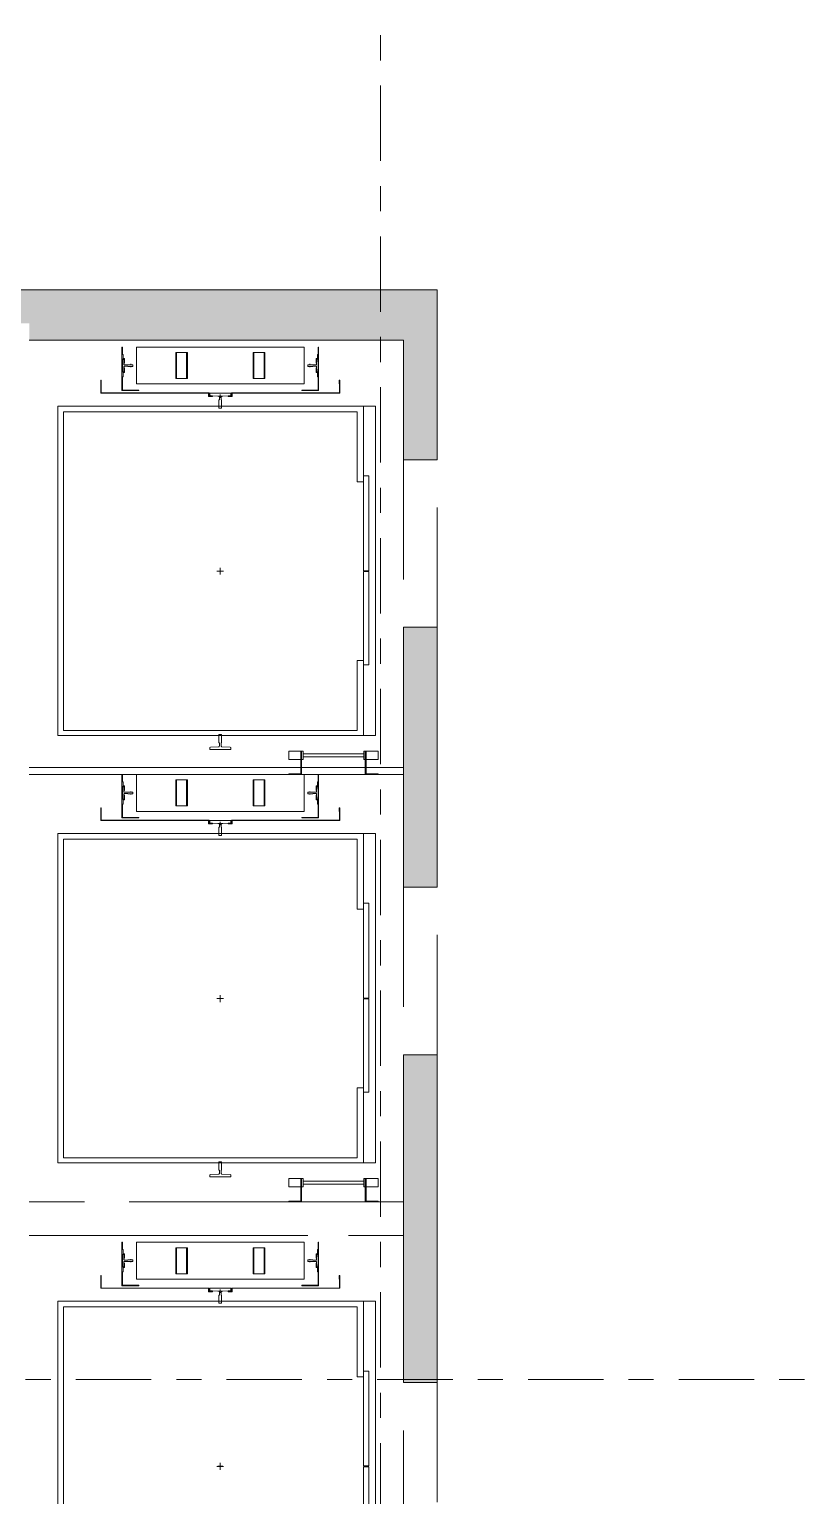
# Model space of a CAD drawing. Header units: millimetres. Extents: x 90964 to 877642, y 656808 to 1438307.
# Drawn here: x 375623 to 380283, y 1198931 to 1207680 of the extents above; entities that cross this region are included whole.
import ezdxf

# ---------------------------------------------------------------- set-up
doc = ezdxf.new("R2010")
doc.units = ezdxf.units.MM
doc.header["$LTSCALE"] = 300
for name, pattern in [('CENTER', [3, 1.5, -0.5, 0.5, -0.5]), ('Dash', [6.35, 3.175, -3.175]), ('Overhead', [3.96875, 2.38125, -1.5875])]:
    doc.linetypes.add(name, pattern=pattern)
for name, color, linetype, lineweight in [('A-COT VACH', 2, 'Continuous', 35), ('A-DETL-GENF', 92, 'Overhead', 9), ('A-DETL-MEDM', 33, 'Continuous', 18), ('A-DOOR', 31, 'Continuous', 9), ('A-FLOR-HRAL', 11, 'Continuous', 9), ('A-FLOR-HRAL-MBND', 5, 'Overhead', 9), ('A-GENM', 13, 'Continuous', 9), ('A-NET THAY', 125, 'Continuous', 18), ('A-TRUC', 250, 'CENTER', 5), ('A-WALL', 113, 'Continuous', 9), ('A-WALL-PATT', 111, 'Continuous', 9), ('Q-SPCQ', 91, 'Continuous', 9), ('S-STRS-MBND', 31, 'Overhead', 9)]:
    doc.layers.add(name, color=color, linetype=linetype, lineweight=lineweight)

# ---------------------------------------------------------------- blocks, each defined once
blk = doc.blocks.new('schindler_5500-bim - Lift_one floor-1478749-Option 5 Floor Plans')
at = {"layer": 'A-GENM', "linetype": 'Dash'}
for p, q in [((-1378.6, -1140.5), (-1378.6, 1094.5)), ((-1378.6, -1140.5), (-1378.6, 1094.5)), ((1212.4, 1094.5), (1212.4, 942.1)), ((1212.4, 1094.5), (1212.4, -1140.5)), ((1212.4, 865.9), (1212.4, 484.9)), ((1212.4, 408.7), (1212.4, -1140.5))]:
    blk.add_line(p, q, dxfattribs=at)
at = {"layer": 'A-GENM'}
for p, q in [((-985.7, -971), (-985.7, 926.5)), ((-985.7, 926.5), (979.2, 926.5)), ((-569, 856), (-569, 887.7)), ((-569, 887.7), (-3.2, 887.7)), ((-3.2, 887.7), (-3.2, 856)), ((1.8, 856), (1.8, 887.7)), ((1.8, 887.7), (558.2, 887.7)), ((558.2, 887.7), (558.2, 856)), ((979.2, 926.5), (979.2, 856)), ((979.2, 926.5), (979.2, -971)), ((-534.2, 856), (-985.7, 856)), ((-951.7, 817), (-951.7, -936)), ((-534.2, 817), (-951.7, 817)), ((-534.2, 816.5), (-951.7, 816.5)), ((-3.2, 856), (-569, 856)), ((-534.2, 856), (-534.2, 816.5)), ((-534.2, 852), (-534.2, 817)), ((558.2, 856), (1.8, 856)), ((532.8, 816.5), (532.8, 856)), ((532.8, 856), (979.2, 856)), ((532.8, 817), (532.8, 856)), ((532.8, 856), (979.2, 856)), ((950.3, 817), (532.8, 817)), ((950.3, 816.5), (532.8, 816.5)), ((950.3, -936), (950.3, 817)), ((-1062.6, 713.5), (-1139.4, 713.5)), ((-1139.4, 713.5), (-1139.4, 710.5)), ((-1139.4, 710.5), (-1117.6, 710.5)), ((-1117.6, 710.5), (-1117.6, 712)), ((-1117.6, 712), (-1064.1, 712)), ((-1064.1, 712), (-1064.1, 66.8)), ((-1062.6, 70.8), (-1062.6, 713.5)), ((-1078.4, 587), (-1337.6, 587)), ((-1337.6, 587), (-1337.6, 584)), ((-1337.6, 584), (-1294.1, 584)), ((-1294.1, 584), (-1294.1, 580)), ((-1294.1, 580), (-1269, 580)), ((-1269, 580), (-1269, 572.5)), ((-1269, 572.5), (-1241.8, 572.5)), ((-1265, 576.5), (-1265, 584)), ((-1265, 584), (-1190.1, 584)), ((-1190, 583.6), (-1265, 583.6)), ((-1265, 583.6), (-1265, 579.5)), ((-1259, 576.5), (-1265, 576.5)), ((-1261.8, 576.6), (-1234.2, 575.2)), ((-1241.8, 572.5), (-1241.8, 575.6)), ((-1232.1, 534.2), (-1236.9, 534.2)), ((-1231.5, 552), (-1232.5, 552)), ((-1232.5, 552), (-1232.5, 522)), ((-1231.5, 572.5), (-1231.5, 552)), ((-1223.5, 552), (-1223.5, 572.4)), ((-1222.5, 552), (-1223.5, 552)), ((-1217.9, 534.2), (-1223, 534.2)), ((-1222.5, 522), (-1222.5, 552)), ((-1220.8, 575.1), (-1193.1, 576.6)), ((-1213.3, 575.5), (-1213.3, 572.5)), ((-1213.3, 572.5), (-1186.1, 572.5)), ((-1190.1, 576.5), (-1195.8, 576.5)), ((-1190.1, 584), (-1190.1, 576.5)), ((-1190, 579.3), (-1190, 583.6)), ((-1186.1, 580), (-1161.1, 580)), ((-1186.1, 572.5), (-1186.1, 580)), ((-1161.1, 580), (-1161.1, 584)), ((-1161.1, 584), (-1081.4, 584)), ((-1081.4, 584), (-1081.4, 487)), ((-1078.4, 487), (-1078.4, 587)), ((-1378.6, 522), (-1378.6, -522)), ((-1378.6, 500), (-1378.6, -495)), ((-1337.6, 500), (-1117.6, 500)), ((-1337.6, 500), (-1337.6, -500)), ((-1232.5, 522), (-1222.5, 522)), ((-1117.6, -500), (-1117.6, 500)), ((-1081.4, 487), (-1078.4, 487)), ((-1305.2, 266), (-1150, 266)), ((-1305.2, 266), (-1305.2, 261)), ((-1150, 266), (-1150, 261)), ((-1305.2, 261), (-1305.2, 201)), ((-1150, 261), (-1305.2, 261)), ((-1305.2, 201), (-1150, 201)), ((-1305.2, 201), (-1305.2, 196)), ((-1150, 196), (-1305.2, 196)), ((-1150, 201), (-1150, 261)), ((-1150, 201), (-1150, 196)), ((-1064.1, 66.8), (-1046.7, 66.8)), ((-1042.7, 70.8), (-1062.6, 70.8)), ((-1052.6, 63.5), (-1062.6, 63.5)), ((-1062.6, 63.5), (-1062.6, -63.5)), ((-1045.2, 9.7), (-1047.6, 58.5)), ((-1046.7, 66.8), (-1046.7, 46)), ((-1046.7, 46), (-1042.7, 46)), ((-1042.7, 46), (-1042.7, 70.8)), ((-1022.5, 5), (-1040.4, 5)), ((-973.5, 7.9), (-1022.5, 7.9)), ((-1022.5, 7.9), (-1022.5, 5)), ((-973.5, -7.9), (-973.5, 7.9)), ((-20.8, 0), (19.2, 0)), ((-20, 0), (20, 0)), ((-0.7, 15), (-0.7, -15)), ((0, -20), (0, 20)), ((1024.3, 7.9), (973.5, 7.9)), ((973.5, 7.9), (973.5, -7.9)), ((1024.3, 5), (1024.3, 7.9)), ((1042, 5), (1024.3, 5)), ((1049.5, 58.8), (1047.1, 10)), ((1062.4, 63.5), (1054.3, 63.5)), ((1062.4, -63.5), (1062.4, 63.5)), ((-1046.7, -66.8), (-1064.1, -66.8)), ((-1064.1, -66.8), (-1064.1, -712)), ((-1062.6, -713.5), (-1062.6, -70.8)), ((-1062.6, -70.8), (-1042.7, -70.8)), ((-1062.6, -63.5), (-1052.4, -63.5)), ((-1047.6, -58.8), (-1045.2, -10)), ((-1042.7, -46), (-1046.7, -46)), ((-1046.7, -46), (-1046.7, -66.8)), ((-1042.7, -70.8), (-1042.7, -46)), ((-1040.2, -5), (-1022.5, -5)), ((-1022.5, -5), (-1022.5, -7.9)), ((-1022.5, -7.9), (-973.5, -7.9)), ((973.5, -7.9), (1024.3, -7.9)), ((1024.3, -7.9), (1024.3, -5)), ((1024.3, -5), (1042.3, -5)), ((1047, -9.7), (1049.5, -58.5)), ((1054.5, -63.5), (1062.4, -63.5)), ((-1305.2, -196), (-1150, -196)), ((-1305.2, -201), (-1305.2, -196)), ((-1305.2, -201), (-1305.2, -261)), ((-1150, -201), (-1305.2, -201)), ((-1305.2, -261), (-1150, -261)), ((-1305.2, -261), (-1305.2, -266)), ((-1150, -201), (-1150, -196)), ((-1150, -261), (-1150, -201)), ((-1150, -261), (-1150, -266)), ((-1150, -266), (-1305.2, -266)), ((-1117.6, -500), (-1337.6, -500)), ((-1222.5, -522), (-1232.5, -522)), ((-1232.5, -522), (-1232.5, -552)), ((-1222.5, -552), (-1222.5, -522)), ((-1078.4, -487), (-1081.4, -487)), ((-1081.4, -487), (-1081.4, -584)), ((-1078.4, -587), (-1078.4, -487)), ((-1294.1, -584), (-1337.6, -584)), ((-1337.6, -584), (-1337.6, -587)), ((-1337.6, -587), (-1078.4, -587)), ((-1269, -580), (-1294.1, -580)), ((-1294.1, -580), (-1294.1, -584)), ((-1241.8, -572.5), (-1269, -572.5)), ((-1269, -572.5), (-1269, -580)), ((-1265, -584), (-1265, -576.5)), ((-1265, -576.5), (-1255.2, -576.5)), ((-1265, -579.9), (-1265, -584)), ((-1265, -584), (-1190, -584)), ((-1234.4, -575.4), (-1262, -576.8)), ((-1241.8, -575.8), (-1241.8, -572.5)), ((-1232.1, -534.2), (-1236.9, -534.2)), ((-1232.5, -552), (-1231.5, -552)), ((-1231.5, -552), (-1231.5, -572.5)), ((-1223.5, -572.4), (-1223.5, -552)), ((-1223.5, -552), (-1222.5, -552)), ((-1217.9, -534.2), (-1223, -534.2)), ((-1192.9, -576.9), (-1220.5, -575.4)), ((-1186.1, -572.5), (-1213.3, -572.5)), ((-1213.3, -572.5), (-1213.3, -575.8)), ((-1199.9, -576.5), (-1190.1, -576.5)), ((-1190.1, -576.5), (-1190.1, -584)), ((-1190, -584), (-1190, -579.7)), ((-1186.1, -580), (-1186.1, -572.5)), ((-1161.1, -580), (-1186.1, -580)), ((-1161.1, -584), (-1161.1, -580)), ((-1081.4, -584), (-1161.1, -584)), ((-1117.6, -710.5), (-1139.4, -710.5)), ((-1139.4, -710.5), (-1139.4, -713.5)), ((-1139.4, -713.5), (-1062.6, -713.5)), ((-1117.6, -712), (-1117.6, -710.5)), ((-1064.1, -712), (-1117.6, -712)), ((-951.7, -936), (950.3, -936)), ((979.2, -971), (-985.7, -971))]:
    blk.add_line(p, q, dxfattribs=at)
for centre, radius, start, end in [((-1262.1, 579.6), 2.95, 182.05745, 275.00405), ((-1234.2, 572.5), 2.64, 0, 90), ((-1220.8, 572.4), 2.79, 90, 180), ((-1192.8, 579.3), 2.71, 262.57946, 0), ((-1052.6, 58.5), 5.01, 0, 90), ((-1040.4, 9.7), 4.75, 180, 270), ((1042, 10), 5.01, 270, 0), ((1054.3, 58.8), 4.75, 90, 180), ((-1052.4, -58.8), 4.75, 270, 0), ((-1040.2, -10), 5.01, 90, 180), ((1042.3, -9.7), 4.75, 0, 90), ((1054.5, -58.5), 5.01, 180, 270), ((-1262, -579.9), 3, 90, 180), ((-1234.4, -572.5), 2.84, 270, 360), ((-1220.5, -572.4), 3, 180, 270), ((-1192.9, -579.7), 2.84, 0, 90)]:
    blk.add_arc(centre, radius, start, end, dxfattribs=at)
at = {"layer": 'Q-SPCQ'}
for p, q in [((1072.7, 870.7), (1072.7, 942.1)), ((1123.5, 942.1), (1072.7, 942.1)), ((1123.5, 942.1), (1123.5, 870.7)), ((1207.7, 942.1), (1207.7, 870.7)), ((1212.4, 942.1), (1207.7, 942.1)), ((1212.4, 865.9), (1212.4, 942.1)), ((1207.7, 870.7), (1072.7, 870.7)), ((1072.7, 870.7), (1072.7, 865.9)), ((1072.7, 865.9), (1072.7, 856.4)), ((1123.5, 865.9), (1072.7, 865.9)), ((1072.7, 856.4), (1123.5, 856.4)), ((1088.6, 856.4), (1088.6, 494.6)), ((1107.7, 494.6), (1107.7, 856.4)), ((1123.5, 865.9), (1212.4, 865.9)), ((1123.5, 856.4), (1123.5, 865.9)), ((1123.5, 494.6), (1072.7, 494.6)), ((1072.7, 494.6), (1072.7, 484.9)), ((1072.7, 484.9), (1072.7, 480.1)), ((1072.7, 484.9), (1123.5, 484.9)), ((1072.7, 408.7), (1072.7, 480.1)), ((1072.7, 480.1), (1207.7, 480.1)), ((1123.5, 484.9), (1123.5, 494.6)), ((1212.4, 484.9), (1123.5, 484.9)), ((1123.5, 480.1), (1123.5, 408.7)), ((1207.7, 480.1), (1207.7, 408.7)), ((1212.4, 408.7), (1212.4, 484.9)), ((1072.7, 408.7), (1123.5, 408.7)), ((1207.7, 408.7), (1212.4, 408.7)), ((-1044.8, 15), (-1044.8, -15)), ((-1054.8, 0), (-1034.8, 0))]:
    blk.add_line(p, q, dxfattribs=at)
blk = doc.blocks.new('Railing - Railing-1480370-Option 5 Floor Plans')
at = {"layer": 'A-FLOR-HRAL-MBND'}
for p, q in [((-100956.9, -7899.5), (-101847.8, -10639.1)), ((-100937.7, -7937.3), (-101810, -10619.9)), ((-99682.2, -8314), (-100956.9, -7899.5)), ((-99691.5, -8342.6), (-100937.7, -7937.3)), ((-99425, -8429.2), (-99691.5, -8342.6)), ((-99415.8, -8400.7), (-99682.2, -8314)), ((-99159, -8515.8), (-99149.7, -8487.2)), ((-96762.5, -9295), (-99159, -8515.8)), ((-96753.2, -9266.5), (-99149.7, -8487.2)), ((-96486.9, -9353.1), (-96753.2, -9266.5)), ((-96496.2, -9381.6), (-96762.5, -9295)), ((-95573.6, -9650.1), (-96486.9, -9353.1)), ((-95611.4, -9669.4), (-96496.2, -9381.6)), ((-96483.7, -12351.9), (-95611.4, -9669.4)), ((-96464.5, -12389.7), (-95573.6, -9650.1)), ((-101847.8, -10639.1), (-100839.4, -10967)), ((-101810, -10619.9), (-100830.1, -10938.5)), ((-100839.4, -10967), (-100573.1, -11053.6)), ((-100830.1, -10938.5), (-100563.8, -11025.1)), ((-100573.1, -11053.6), (-97644.1, -12006.1)), ((-100563.8, -11025.1), (-97634.8, -11977.6)), ((-97634.8, -11977.6), (-96483.7, -12351.9)), ((-97644.1, -12006.1), (-96464.5, -12389.7))]:
    blk.add_line(p, q, dxfattribs=at)
blk = doc.blocks.new('Top Rail Type - Top Rail_Internal_-V15-Option 5 Floor Plans')
at = {"layer": 'A-FLOR-HRAL', "linetype": 'Overhead'}
for p, q in [((-100960.1, -7893.2), (-101854.1, -10642.3)), ((-100934.5, -7943.6), (-101803.7, -10616.7)), ((-99680.7, -8309.3), (-100960.1, -7893.2)), ((-99693.1, -8347.3), (-100934.5, -7943.6)), ((-99414.2, -8395.9), (-99680.7, -8309.3)), ((-99426.6, -8434), (-99693.1, -8347.3)), ((-99160.5, -8520.5), (-99148.1, -8482.5)), ((-96485.4, -9348.3), (-99148.1, -8482.5)), ((-96497.8, -9386.4), (-99160.5, -8520.5)), ((-95567.3, -9646.9), (-96485.4, -9348.3)), ((-95617.7, -9672.6), (-96497.8, -9386.4)), ((-96486.9, -12345.6), (-95617.7, -9672.6)), ((-96461.3, -12396), (-95567.3, -9646.9)), ((-101854.1, -10642.3), (-100840.9, -10971.8)), ((-101803.7, -10616.7), (-100828.6, -10933.8)), ((-100828.6, -10933.8), (-97633.3, -11972.8)), ((-100840.9, -10971.8), (-97645.6, -12010.9)), ((-97633.3, -11972.8), (-96486.9, -12345.6)), ((-97645.6, -12010.9), (-96461.3, -12396))]:
    blk.add_line(p, q, dxfattribs=at)
at = {"layer": 'A-FLOR-HRAL'}
for p, q in [((-99414.2, -8395.9), (-99426.6, -8434)), ((-97164.4, -9127.5), (-99414.2, -8395.9)), ((-97176.8, -9165.6), (-99426.6, -8434))]:
    blk.add_line(p, q, dxfattribs=at)
blk = doc.blocks.new('M_Door-Opening - 1000 X 2100mm-720239-Option 5 Floor Plans')
at = {"layer": 'A-DETL-GENF'}
for p, q in [((491.8, 100), (-508.2, 100)), ((-508.2, -100), (491.8, -100))]:
    blk.add_line(p, q, dxfattribs=at)
at = {"layer": 'A-DETL-MEDM'}
for p, q in [((-508.2, 100), (-508.2, -100)), ((491.8, -100), (491.8, 100))]:
    blk.add_line(p, q, dxfattribs=at)
blk = doc.blocks.new('M_Door-Opening - 1000 X 2100mm-720273-Option 5 Floor Plans')
at = {"layer": 'A-DETL-GENF'}
for p, q in [((-508.2, 100), (491.8, 100)), ((491.8, -100), (-508.2, -100))]:
    blk.add_line(p, q, dxfattribs=at)
at = {"layer": 'A-DETL-MEDM'}
for p, q in [((-508.2, -100), (-508.2, 100)), ((491.8, 100), (491.8, -100))]:
    blk.add_line(p, q, dxfattribs=at)
blk = doc.blocks.new('schindler_5500-bim - Lift_one floor-V5-Option 5 Floor Plans')
at = {"layer": 'A-GENM', "linetype": 'Dash'}
for p, q in [((-1378.6, 870.7), (-1378.6, 1094.5)), ((-1378.6, -1140.5), (-1378.6, 1094.5)), ((1212.4, 1094.5), (1212.4, 942.1)), ((1212.4, 1094.5), (1212.4, -1140.5)), ((-1378.6, 484.9), (-1378.6, 865.9)), ((1212.4, 865.9), (1212.4, 484.9)), ((-1378.6, -1140.5), (-1378.6, 480.1)), ((1212.4, 408.7), (1212.4, -1140.5))]:
    blk.add_line(p, q, dxfattribs=at)
at = {"layer": 'A-GENM'}
for p, q in [((-985.7, -971), (-985.7, 926.5)), ((-985.7, 926.5), (979.2, 926.5)), ((-569, 856), (-569, 887.7)), ((-569, 887.7), (-3.2, 887.7)), ((-3.2, 887.7), (-3.2, 856)), ((1.8, 856), (1.8, 887.7)), ((1.8, 887.7), (558.2, 887.7)), ((558.2, 887.7), (558.2, 856)), ((979.2, 926.5), (979.2, 856)), ((979.2, 926.5), (979.2, -971)), ((-534.2, 856), (-985.7, 856)), ((-951.7, 817), (-951.7, -936)), ((-534.2, 817), (-951.7, 817)), ((-534.2, 816.5), (-951.7, 816.5)), ((-3.2, 856), (-569, 856)), ((-534.2, 856), (-534.2, 816.5)), ((-534.2, 852), (-534.2, 817)), ((558.2, 856), (1.8, 856)), ((532.8, 816.5), (532.8, 856)), ((532.8, 856), (979.2, 856)), ((532.8, 817), (532.8, 856)), ((532.8, 856), (979.2, 856)), ((950.3, 817), (532.8, 817)), ((950.3, 816.5), (532.8, 816.5)), ((950.3, -936), (950.3, 817)), ((-1062.6, 713.5), (-1139.4, 713.5)), ((-1139.4, 713.5), (-1139.4, 710.5)), ((-1139.4, 710.5), (-1117.6, 710.5)), ((-1117.6, 710.5), (-1117.6, 712)), ((-1117.6, 712), (-1064.1, 712)), ((-1064.1, 712), (-1064.1, 66.8)), ((-1062.6, 70.8), (-1062.6, 713.5)), ((-1078.4, 587), (-1337.6, 587)), ((-1337.6, 587), (-1337.6, 584)), ((-1337.6, 584), (-1294.1, 584)), ((-1294.1, 584), (-1294.1, 580)), ((-1294.1, 580), (-1269, 580)), ((-1269, 580), (-1269, 572.5)), ((-1269, 572.5), (-1241.8, 572.5)), ((-1265, 576.5), (-1265, 584)), ((-1265, 584), (-1190.1, 584)), ((-1190, 583.6), (-1265, 583.6)), ((-1265, 583.6), (-1265, 579.5)), ((-1259, 576.5), (-1265, 576.5)), ((-1261.8, 576.6), (-1234.2, 575.2)), ((-1241.8, 572.5), (-1241.8, 575.6)), ((-1232.1, 534.2), (-1236.9, 534.2)), ((-1231.5, 552), (-1232.5, 552)), ((-1232.5, 552), (-1232.5, 522)), ((-1231.5, 572.5), (-1231.5, 552)), ((-1223.5, 552), (-1223.5, 572.4)), ((-1222.5, 552), (-1223.5, 552)), ((-1217.9, 534.2), (-1223, 534.2)), ((-1222.5, 522), (-1222.5, 552)), ((-1220.8, 575.1), (-1193.1, 576.6)), ((-1213.3, 575.5), (-1213.3, 572.5)), ((-1213.3, 572.5), (-1186.1, 572.5)), ((-1190.1, 576.5), (-1195.8, 576.5)), ((-1190.1, 584), (-1190.1, 576.5)), ((-1190, 579.3), (-1190, 583.6)), ((-1186.1, 580), (-1161.1, 580)), ((-1186.1, 572.5), (-1186.1, 580)), ((-1161.1, 580), (-1161.1, 584)), ((-1161.1, 584), (-1081.4, 584)), ((-1081.4, 584), (-1081.4, 487)), ((-1078.4, 487), (-1078.4, 587)), ((-1378.6, 522), (-1378.6, -522)), ((-1378.6, 500), (-1378.6, -495)), ((-1337.6, 500), (-1117.6, 500)), ((-1337.6, 500), (-1337.6, -500)), ((-1232.5, 522), (-1222.5, 522)), ((-1117.6, -500), (-1117.6, 500)), ((-1081.4, 487), (-1078.4, 487)), ((-1305.2, 266), (-1150, 266)), ((-1305.2, 266), (-1305.2, 261)), ((-1150, 266), (-1150, 261)), ((-1305.2, 261), (-1305.2, 201)), ((-1150, 261), (-1305.2, 261)), ((-1305.2, 201), (-1150, 201)), ((-1305.2, 201), (-1305.2, 196)), ((-1150, 196), (-1305.2, 196)), ((-1150, 201), (-1150, 261)), ((-1150, 201), (-1150, 196)), ((-1064.1, 66.8), (-1046.7, 66.8)), ((-1042.7, 70.8), (-1062.6, 70.8)), ((-1052.6, 63.5), (-1062.6, 63.5)), ((-1062.6, 63.5), (-1062.6, -63.5)), ((-1045.2, 9.7), (-1047.6, 58.5)), ((-1046.7, 66.8), (-1046.7, 46)), ((-1046.7, 46), (-1042.7, 46)), ((-1042.7, 46), (-1042.7, 70.8)), ((-1022.5, 5), (-1040.4, 5)), ((-973.5, 7.9), (-1022.5, 7.9)), ((-1022.5, 7.9), (-1022.5, 5)), ((-973.5, -7.9), (-973.5, 7.9)), ((-20.8, 0), (19.2, 0)), ((-20, 0), (20, 0)), ((-0.7, 15), (-0.7, -15)), ((0, -20), (0, 20)), ((973.5, 7.9), (973.5, -7.9)), ((1024.3, 7.9), (973.5, 7.9)), ((1024.3, 5), (1024.3, 7.9)), ((1042, 5), (1024.3, 5)), ((1049.5, 58.8), (1047.1, 10)), ((1062.4, 63.5), (1054.3, 63.5)), ((1062.4, -63.5), (1062.4, 63.5)), ((-1046.7, -66.8), (-1064.1, -66.8)), ((-1064.1, -66.8), (-1064.1, -712)), ((-1062.6, -713.5), (-1062.6, -70.8)), ((-1062.6, -70.8), (-1042.7, -70.8)), ((-1062.6, -63.5), (-1052.4, -63.5)), ((-1047.6, -58.8), (-1045.2, -10)), ((-1042.7, -46), (-1046.7, -46)), ((-1046.7, -46), (-1046.7, -66.8)), ((-1042.7, -70.8), (-1042.7, -46)), ((-1040.2, -5), (-1022.5, -5)), ((-1022.5, -5), (-1022.5, -7.9)), ((-1022.5, -7.9), (-973.5, -7.9)), ((973.5, -7.9), (1024.3, -7.9)), ((1024.3, -7.9), (1024.3, -5)), ((1024.3, -5), (1042.3, -5)), ((1047, -9.7), (1049.5, -58.5)), ((1054.5, -63.5), (1062.4, -63.5)), ((-1305.2, -196), (-1150, -196)), ((-1305.2, -201), (-1305.2, -196)), ((-1305.2, -201), (-1305.2, -261)), ((-1150, -201), (-1305.2, -201)), ((-1305.2, -261), (-1150, -261)), ((-1305.2, -261), (-1305.2, -266)), ((-1150, -201), (-1150, -196)), ((-1150, -261), (-1150, -201)), ((-1150, -261), (-1150, -266)), ((-1150, -266), (-1305.2, -266)), ((-1117.6, -500), (-1337.6, -500)), ((-1222.5, -522), (-1232.5, -522)), ((-1232.5, -522), (-1232.5, -552)), ((-1222.5, -552), (-1222.5, -522)), ((-1078.4, -487), (-1081.4, -487)), ((-1081.4, -487), (-1081.4, -584)), ((-1078.4, -587), (-1078.4, -487)), ((-1294.1, -584), (-1337.6, -584)), ((-1337.6, -584), (-1337.6, -587)), ((-1337.6, -587), (-1078.4, -587)), ((-1269, -580), (-1294.1, -580)), ((-1294.1, -580), (-1294.1, -584)), ((-1241.8, -572.5), (-1269, -572.5)), ((-1269, -572.5), (-1269, -580)), ((-1265, -584), (-1265, -576.5)), ((-1265, -576.5), (-1255.2, -576.5)), ((-1265, -579.9), (-1265, -584)), ((-1265, -584), (-1190, -584)), ((-1234.4, -575.4), (-1262, -576.8)), ((-1241.8, -575.8), (-1241.8, -572.5)), ((-1232.1, -534.2), (-1236.9, -534.2)), ((-1232.5, -552), (-1231.5, -552)), ((-1231.5, -552), (-1231.5, -572.5)), ((-1223.5, -572.4), (-1223.5, -552)), ((-1223.5, -552), (-1222.5, -552)), ((-1217.9, -534.2), (-1223, -534.2)), ((-1192.9, -576.9), (-1220.5, -575.4)), ((-1186.1, -572.5), (-1213.3, -572.5)), ((-1213.3, -572.5), (-1213.3, -575.8)), ((-1199.9, -576.5), (-1190.1, -576.5)), ((-1190.1, -576.5), (-1190.1, -584)), ((-1190, -584), (-1190, -579.7)), ((-1186.1, -580), (-1186.1, -572.5)), ((-1161.1, -580), (-1186.1, -580)), ((-1161.1, -584), (-1161.1, -580)), ((-1081.4, -584), (-1161.1, -584)), ((-1117.6, -710.5), (-1139.4, -710.5)), ((-1139.4, -710.5), (-1139.4, -713.5)), ((-1139.4, -713.5), (-1062.6, -713.5)), ((-1117.6, -712), (-1117.6, -710.5)), ((-1064.1, -712), (-1117.6, -712)), ((-951.7, -936), (950.3, -936)), ((979.2, -971), (-985.7, -971))]:
    blk.add_line(p, q, dxfattribs=at)
for centre, radius, start, end in [((-1262.1, 579.6), 2.95, 182.05745, 275.00405), ((-1234.2, 572.5), 2.64, 0, 90), ((-1220.8, 572.4), 2.79, 90, 180), ((-1192.8, 579.3), 2.71, 262.57946, 0), ((-1052.6, 58.5), 5.01, 0, 90), ((-1040.4, 9.7), 4.75, 180, 270), ((1042, 10), 5.01, 270, 0), ((1054.3, 58.8), 4.75, 90, 180), ((-1052.4, -58.8), 4.75, 270, 0), ((-1040.2, -10), 5.01, 90, 180), ((1042.3, -9.7), 4.75, 0, 90), ((1054.5, -58.5), 5.01, 180, 270), ((-1262, -579.9), 3, 90, 180), ((-1234.4, -572.5), 2.84, 270, 360), ((-1220.5, -572.4), 3, 180, 270), ((-1192.9, -579.7), 2.84, 0, 90)]:
    blk.add_arc(centre, radius, start, end, dxfattribs=at)
at = {"layer": 'Q-SPCQ'}
for p, q in [((1072.7, 870.7), (1072.7, 942.1)), ((1123.5, 942.1), (1072.7, 942.1)), ((1123.5, 942.1), (1123.5, 870.7)), ((1207.7, 942.1), (1207.7, 870.7)), ((1212.4, 942.1), (1207.7, 942.1)), ((1212.4, 865.9), (1212.4, 942.1)), ((1207.7, 870.7), (1072.7, 870.7)), ((1072.7, 870.7), (1072.7, 865.9)), ((1072.7, 865.9), (1072.7, 856.4)), ((1123.5, 865.9), (1072.7, 865.9)), ((1072.7, 856.4), (1123.5, 856.4)), ((1088.6, 856.4), (1088.6, 494.6)), ((1107.7, 494.6), (1107.7, 856.4)), ((1123.5, 865.9), (1212.4, 865.9)), ((1123.5, 856.4), (1123.5, 865.9)), ((1123.5, 494.6), (1072.7, 494.6)), ((1072.7, 494.6), (1072.7, 484.9)), ((1072.7, 484.9), (1072.7, 480.1)), ((1072.7, 484.9), (1123.5, 484.9)), ((1072.7, 408.7), (1072.7, 480.1)), ((1072.7, 480.1), (1207.7, 480.1)), ((1123.5, 484.9), (1123.5, 494.6)), ((1212.4, 484.9), (1123.5, 484.9)), ((1123.5, 480.1), (1123.5, 408.7)), ((1207.7, 480.1), (1207.7, 408.7)), ((1212.4, 408.7), (1212.4, 484.9)), ((1072.7, 408.7), (1123.5, 408.7)), ((1207.7, 408.7), (1212.4, 408.7)), ((-1044.8, 15), (-1044.8, -15)), ((-1054.8, 0), (-1034.8, 0))]:
    blk.add_line(p, q, dxfattribs=at)
blk = doc.blocks.new('schindler_5500-bim - Lift_one floor-V6-Option 5 Floor Plans')
at = {"layer": 'A-GENM', "linetype": 'Dash'}
for p, q in [((1212.4, 1094.5), (1212.4, 942.1)), ((1212.4, 1094.5), (1212.4, 587)), ((1212.4, 865.9), (1212.4, 587)), ((1212.4, 584), (1212.4, 500)), ((1212.4, 584), (1212.4, 500)), ((1212.4, -500), (1212.4, -584)), ((1212.4, -500), (1212.4, -584)), ((1212.4, -587), (1212.4, -1140.5)), ((1212.4, -587), (1212.4, -1140.5))]:
    blk.add_line(p, q, dxfattribs=at)
at = {"layer": 'A-GENM'}
for p, q in [((-985.7, -971), (-985.7, 926.5)), ((-985.7, 926.5), (979.2, 926.5)), ((-569, 856), (-569, 887.7)), ((-569, 887.7), (-3.2, 887.7)), ((-3.2, 887.7), (-3.2, 856)), ((1.8, 856), (1.8, 887.7)), ((1.8, 887.7), (558.2, 887.7)), ((558.2, 887.7), (558.2, 856)), ((979.2, 926.5), (979.2, 856)), ((979.2, 926.5), (979.2, -971)), ((-534.2, 856), (-985.7, 856)), ((-951.7, 817), (-951.7, -936)), ((-534.2, 817), (-951.7, 817)), ((-534.2, 816.5), (-951.7, 816.5)), ((-3.2, 856), (-569, 856)), ((-534.2, 856), (-534.2, 816.5)), ((-534.2, 852), (-534.2, 817)), ((558.2, 856), (1.8, 856)), ((532.8, 816.5), (532.8, 856)), ((532.8, 856), (979.2, 856)), ((532.8, 817), (532.8, 856)), ((532.8, 856), (979.2, 856)), ((950.3, 817), (532.8, 817)), ((950.3, 816.5), (532.8, 816.5)), ((950.3, -936), (950.3, 817)), ((-1062.6, 713.5), (-1139.4, 713.5)), ((-1139.4, 713.5), (-1139.4, 710.5)), ((-1139.4, 710.5), (-1117.6, 710.5)), ((-1117.6, 710.5), (-1117.6, 712)), ((-1117.6, 712), (-1064.1, 712)), ((-1064.1, 712), (-1064.1, 66.8)), ((-1062.6, 70.8), (-1062.6, 713.5)), ((-1078.4, 587), (-1337.6, 587)), ((-1337.6, 587), (-1337.6, 584)), ((-1337.6, 584), (-1294.1, 584)), ((-1294.1, 584), (-1294.1, 580)), ((-1294.1, 580), (-1269, 580)), ((-1269, 580), (-1269, 572.5)), ((-1269, 572.5), (-1241.8, 572.5)), ((-1265, 576.5), (-1265, 584)), ((-1265, 584), (-1190.1, 584)), ((-1190, 583.6), (-1265, 583.6)), ((-1265, 583.6), (-1265, 579.5)), ((-1259, 576.5), (-1265, 576.5)), ((-1261.8, 576.6), (-1234.2, 575.2)), ((-1241.8, 572.5), (-1241.8, 575.6)), ((-1232.1, 534.2), (-1236.9, 534.2)), ((-1231.5, 552), (-1232.5, 552)), ((-1232.5, 552), (-1232.5, 522)), ((-1231.5, 572.5), (-1231.5, 552)), ((-1223.5, 552), (-1223.5, 572.4)), ((-1222.5, 552), (-1223.5, 552)), ((-1217.9, 534.2), (-1223, 534.2)), ((-1222.5, 522), (-1222.5, 552)), ((-1220.8, 575.1), (-1193.1, 576.6)), ((-1213.3, 575.5), (-1213.3, 572.5)), ((-1213.3, 572.5), (-1186.1, 572.5)), ((-1190.1, 576.5), (-1195.8, 576.5)), ((-1190.1, 584), (-1190.1, 576.5)), ((-1190, 579.3), (-1190, 583.6)), ((-1186.1, 580), (-1161.1, 580)), ((-1186.1, 572.5), (-1186.1, 580)), ((-1161.1, 580), (-1161.1, 584)), ((-1161.1, 584), (-1081.4, 584)), ((-1081.4, 584), (-1081.4, 487)), ((-1078.4, 487), (-1078.4, 587)), ((-1337.6, 500), (-1117.6, 500)), ((-1337.6, 500), (-1337.6, -500)), ((-1232.5, 522), (-1222.5, 522)), ((-1117.6, -500), (-1117.6, 500)), ((-1081.4, 487), (-1078.4, 487)), ((-1305.2, 266), (-1150, 266)), ((-1305.2, 266), (-1305.2, 261)), ((-1150, 266), (-1150, 261)), ((-1305.2, 261), (-1305.2, 201)), ((-1150, 261), (-1305.2, 261)), ((-1305.2, 201), (-1150, 201)), ((-1305.2, 201), (-1305.2, 196)), ((-1150, 196), (-1305.2, 196)), ((-1150, 201), (-1150, 261)), ((-1150, 201), (-1150, 196)), ((-1064.1, 66.8), (-1046.7, 66.8)), ((-1042.7, 70.8), (-1062.6, 70.8)), ((-1052.6, 63.5), (-1062.6, 63.5)), ((-1062.6, 63.5), (-1062.6, -63.5)), ((-1045.2, 9.7), (-1047.6, 58.5)), ((-1046.7, 66.8), (-1046.7, 46)), ((-1046.7, 46), (-1042.7, 46)), ((-1042.7, 46), (-1042.7, 70.8)), ((-1022.5, 5), (-1040.4, 5)), ((-973.5, 7.9), (-1022.5, 7.9)), ((-1022.5, 7.9), (-1022.5, 5)), ((-973.5, -7.9), (-973.5, 7.9)), ((-20.8, 0), (19.2, 0)), ((-20, 0), (20, 0)), ((-0.7, 15), (-0.7, -15)), ((0, -20), (0, 20)), ((1024.3, 7.9), (973.5, 7.9)), ((973.5, 7.9), (973.5, -7.9)), ((1024.3, 5), (1024.3, 7.9)), ((1042, 5), (1024.3, 5)), ((1049.5, 58.8), (1047.1, 10)), ((1062.4, 63.5), (1054.3, 63.5)), ((1062.4, -63.5), (1062.4, 63.5)), ((-1046.7, -66.8), (-1064.1, -66.8)), ((-1064.1, -66.8), (-1064.1, -712)), ((-1062.6, -713.5), (-1062.6, -70.8)), ((-1062.6, -70.8), (-1042.7, -70.8)), ((-1062.6, -63.5), (-1052.4, -63.5)), ((-1047.6, -58.8), (-1045.2, -10)), ((-1042.7, -46), (-1046.7, -46)), ((-1046.7, -46), (-1046.7, -66.8)), ((-1042.7, -70.8), (-1042.7, -46)), ((-1040.2, -5), (-1022.5, -5)), ((-1022.5, -5), (-1022.5, -7.9)), ((-1022.5, -7.9), (-973.5, -7.9)), ((973.5, -7.9), (1024.3, -7.9)), ((1024.3, -7.9), (1024.3, -5)), ((1024.3, -5), (1042.3, -5)), ((1047, -9.7), (1049.5, -58.5)), ((1054.5, -63.5), (1062.4, -63.5)), ((-1305.2, -196), (-1150, -196)), ((-1305.2, -201), (-1305.2, -196)), ((-1305.2, -201), (-1305.2, -261)), ((-1150, -201), (-1305.2, -201)), ((-1305.2, -261), (-1150, -261)), ((-1305.2, -261), (-1305.2, -266)), ((-1150, -201), (-1150, -196)), ((-1150, -261), (-1150, -201)), ((-1150, -261), (-1150, -266)), ((-1150, -266), (-1305.2, -266)), ((-1117.6, -500), (-1337.6, -500)), ((-1222.5, -522), (-1232.5, -522)), ((-1232.5, -522), (-1232.5, -552)), ((-1222.5, -552), (-1222.5, -522)), ((-1078.4, -487), (-1081.4, -487)), ((-1081.4, -487), (-1081.4, -584)), ((-1078.4, -587), (-1078.4, -487)), ((-1294.1, -584), (-1337.6, -584)), ((-1337.6, -584), (-1337.6, -587)), ((-1337.6, -587), (-1078.4, -587)), ((-1269, -580), (-1294.1, -580)), ((-1294.1, -580), (-1294.1, -584)), ((-1241.8, -572.5), (-1269, -572.5)), ((-1269, -572.5), (-1269, -580)), ((-1265, -584), (-1265, -576.5)), ((-1265, -576.5), (-1255.2, -576.5)), ((-1265, -579.9), (-1265, -584)), ((-1265, -584), (-1190, -584)), ((-1234.4, -575.4), (-1262, -576.8)), ((-1241.8, -575.8), (-1241.8, -572.5)), ((-1232.1, -534.2), (-1236.9, -534.2)), ((-1232.5, -552), (-1231.5, -552)), ((-1231.5, -552), (-1231.5, -572.5)), ((-1223.5, -572.4), (-1223.5, -552)), ((-1223.5, -552), (-1222.5, -552)), ((-1217.9, -534.2), (-1223, -534.2)), ((-1192.9, -576.9), (-1220.5, -575.4)), ((-1186.1, -572.5), (-1213.3, -572.5)), ((-1213.3, -572.5), (-1213.3, -575.8)), ((-1199.9, -576.5), (-1190.1, -576.5)), ((-1190.1, -576.5), (-1190.1, -584)), ((-1190, -584), (-1190, -579.7)), ((-1186.1, -580), (-1186.1, -572.5)), ((-1161.1, -580), (-1186.1, -580)), ((-1161.1, -584), (-1161.1, -580)), ((-1081.4, -584), (-1161.1, -584)), ((-1117.6, -710.5), (-1139.4, -710.5)), ((-1139.4, -710.5), (-1139.4, -713.5)), ((-1139.4, -713.5), (-1062.6, -713.5)), ((-1117.6, -712), (-1117.6, -710.5)), ((-1064.1, -712), (-1117.6, -712)), ((-951.7, -936), (950.3, -936)), ((979.2, -971), (-985.7, -971))]:
    blk.add_line(p, q, dxfattribs=at)
for centre, radius, start, end in [((-1262.1, 579.6), 2.95, 182.05745, 275.00405), ((-1234.2, 572.5), 2.64, 0, 90), ((-1220.8, 572.4), 2.79, 90, 180), ((-1192.8, 579.3), 2.71, 262.57946, 0), ((-1052.6, 58.5), 5.01, 0, 90), ((-1040.4, 9.7), 4.75, 180, 270), ((1042, 10), 5.01, 270, 0), ((1054.3, 58.8), 4.75, 90, 180), ((-1052.4, -58.8), 4.75, 270, 0), ((-1040.2, -10), 5.01, 90, 180), ((1042.3, -9.7), 4.75, 0, 90), ((1054.5, -58.5), 5.01, 180, 270), ((-1262, -579.9), 3, 90, 180), ((-1234.4, -572.5), 2.84, 270, 360), ((-1220.5, -572.4), 3, 180, 270), ((-1192.9, -579.7), 2.84, 0, 90)]:
    blk.add_arc(centre, radius, start, end, dxfattribs=at)
at = {"layer": 'Q-SPCQ'}
for p, q in [((1072.7, 870.7), (1072.7, 942.1)), ((1123.5, 942.1), (1072.7, 942.1)), ((1123.5, 942.1), (1123.5, 870.7)), ((1207.7, 942.1), (1207.7, 870.7)), ((1212.4, 942.1), (1207.7, 942.1)), ((1212.4, 865.9), (1212.4, 942.1)), ((1207.7, 870.7), (1072.7, 870.7)), ((1072.7, 870.7), (1072.7, 865.9)), ((1072.7, 865.9), (1072.7, 856.4)), ((1123.5, 865.9), (1072.7, 865.9)), ((1072.7, 856.4), (1123.5, 856.4)), ((1088.6, 856.4), (1088.6, 494.6)), ((1107.7, 494.6), (1107.7, 856.4)), ((1123.5, 865.9), (1212.4, 865.9)), ((1123.5, 856.4), (1123.5, 865.9)), ((1123.5, 494.6), (1072.7, 494.6)), ((1072.7, 494.6), (1072.7, 484.9)), ((1072.7, 484.9), (1072.7, 480.1)), ((1072.7, 484.9), (1123.5, 484.9)), ((1072.7, 408.7), (1072.7, 480.1)), ((1072.7, 480.1), (1207.7, 480.1)), ((1123.5, 484.9), (1123.5, 494.6)), ((1212.4, 484.9), (1123.5, 484.9)), ((1123.5, 480.1), (1123.5, 408.7)), ((1207.7, 480.1), (1207.7, 408.7)), ((1072.7, 408.7), (1123.5, 408.7)), ((1207.7, 408.7), (1212.4, 408.7)), ((-1044.8, 15), (-1044.8, -15)), ((-1054.8, 0), (-1034.8, 0))]:
    blk.add_line(p, q, dxfattribs=at)
blk = doc.blocks.new('LUOICOT THAPDOI')
at = {"layer": 'A-TRUC'}
for p, q in [((201698, 1228945.3), (201698, 1197405.3)), ((167478, 1199625.3), (248518, 1199625.3))]:
    blk.add_line(p, q, dxfattribs=at)

msp = doc.modelspace()

# ---------------------------------------------------------------- hatches: boundary and pattern name
at = {"layer": 'A-NET THAY'}
h = msp.add_hatch(dxfattribs=at)
h.set_pattern_fill('AR-HBONE', color=250, scale=3, double=1)
h.set_pattern_definition([(45, (420761.15, 1196025.32), (-3e-11, 431.0523), [914.4, -304.8]), (135, (420976.68, 1196240.84), (-3e-11, 431.0523), [914.4, -304.8])])
edge = h.paths.add_edge_path()
edge.add_line((445534.9, 1245943.2), (400857.2, 1246022.2))
edge.add_arc((400852.2, 1243022.2), 3000, 89.90437, 180)
edge.add_line((397852.2, 1243022.2), (397852.2, 1241125.3))
edge.add_line((397852.2, 1241125.3), (436544.8, 1241125.3))
edge.add_line((436544.8, 1241125.3), (445534.9, 1241125.3))
edge.add_line((445534.9, 1241125.3), (445534.9, 1245943.2))
edge = h.paths.add_edge_path()
edge.add_arc((367189.7, 1243160), 3000, 0, 89.96372)
edge.add_line((367191.6, 1246160), (343379.3, 1246200.3))
edge.add_arc((343374.3, 1238200.3), 8000, 89.96372, 180.91499)
edge.add_line((335375.3, 1238072.5), (335974, 1197977.4))
edge.add_arc((338973.6, 1198025.3), 3000, 180.91499, 270)
edge.add_line((338973.6, 1195025.3), (338402.6, 1236125.8))
edge.add_line((338402.6, 1236125.8), (338333.2, 1241125.3))
edge.add_line((338333.2, 1241125.3), (370189.7, 1241125.3))
edge.add_line((370189.7, 1241125.3), (370189.7, 1243160))
edge = h.paths.add_edge_path()
edge.add_line((339082.3, 1187203.7), (339057, 1189025.3))
edge.add_line((339057, 1189025.3), (337063.7, 1189025.3))
edge.add_arc((337063.7, 1186025.3), 3000, 90, 180.9386)
edge.add_line((334064.1, 1185976.2), (334435.1, 1161466.3))
edge.add_line((334435.1, 1161466.3), (339439.8, 1161466.3))
edge.add_line((339439.8, 1161466.3), (339082.3, 1187203.7))
h = msp.add_hatch(dxfattribs=at)
h.set_pattern_fill('_USER', color=250, scale=400, double=1, pattern_type=0)
h.set_pattern_definition([(4e-12, (420761.15, 1196025.3), (-3e-11, 400), []), (90, (420761.15, 1196025.3), (-400, -3e-11), [])])
h.paths.add_polyline_path([(436293.5, 1239625.3), (397852.2, 1239625.3), (397852.2, 1241125.3), (391642.2, 1241125.3), (391642.2, 1239625.3), (376436.6, 1239625.3), (376436.6, 1241125.3), (370189.7, 1241125.3), (370189.7, 1239625.3), (340561.5, 1239625.3), (340561.5, 1196025.3, -0.414214), (339561.5, 1195025.3), (338973.6, 1195025.3), (339057, 1189025.3), (397720.9, 1189025.3), (397720.9, 1195025.3), (381057.9, 1195025.3), (346665.9, 1195025.3, -0.414214), (344665.9, 1197025.3), (344665.9, 1230625.3, -0.414214), (347665.9, 1233625.3), (368370.4, 1233625.3, -0.414214), (371370.4, 1230625.3), (371370.4, 1229924), (376399.6, 1229924), (378336.2, 1229924), (389705.6, 1229924), (391642.2, 1229924), (396671.5, 1229924), (396671.5, 1230625.3, -0.414214), (399671.5, 1233625.3), (403122.2, 1233625.3), (426978.9, 1233625.3, -0.425472), (429976.7, 1230510.5), (429785, 1225505.3), (435804.7, 1225299.9)])
at = {"layer": 'A-WALL-PATT'}
h = msp.add_hatch(color=256, dxfattribs=at)
h.paths.add_polyline_path([(375622.9, 1205925.3), (375622.9, 1206125.3), (375222.9, 1206125.3), (375222.9, 1205925.3), (375322.9, 1205925.3)], flags=0)
h.paths.add_polyline_path([(374222.9, 1206125.3), (372222.9, 1206125.3), (372222.9, 1205925.3), (374222.9, 1205925.3), (374222.9, 1206100.3)], flags=0)
msp.add_hatch(color=256, dxfattribs=at).paths.add_polyline_path([(377857.9, 1206125.3), (375622.9, 1206125.3), (375622.9, 1205825.3), (377857.9, 1205825.3)], flags=0)
h = msp.add_hatch(color=256, dxfattribs=at)
h.paths.add_polyline_path([(378057.9, 1206125.3), (377857.9, 1206125.3), (377857.9, 1205112.4), (378057.9, 1205112.4)], flags=0)
h.paths.add_polyline_path([(378057.9, 1204112.4), (377857.9, 1204112.4), (377857.9, 1202562.4), (378057.9, 1202562.4)], flags=0)
h.paths.add_polyline_path([(378057.9, 1201562.4), (377857.9, 1201562.4), (377857.9, 1199606.3), (378057.9, 1199606.3), (378057.9, 1199717.1)], flags=0)
h.paths.add_polyline_path([(378057.9, 1198606.3), (377857.9, 1198606.3), (377857.9, 1197575.3), (378057.9, 1197575.3)], flags=0)
at = {"layer": 'S-STRS-MBND', "true_color": 0x3ba41e}
h = msp.add_hatch(dxfattribs=at)
h.set_pattern_fill('CROSS', color=74, scale=30, double=1)
h.set_pattern_definition([(4e-12, (420761.15, 1196025.32), (190.5, 190.5), [95.25, -285.75]), (90, (420808.78, 1195977.7), (-190.5, 190.5), [95.25, -285.75])])
h.paths.add_polyline_path([(436300.3, 1239825.3), (398052.2, 1239825.3), (398052.2, 1240925.3), (436337.9, 1240925.3), (434528.2, 1187886.4), (379327.1, 1187607.2), (339279.5, 1187404.7), (339259.8, 1188825.3), (426730.9, 1188825.3), (426730.9, 1229924), (426930.9, 1229924), (426930.9, 1230124), (423726.2, 1230124), (423726.2, 1233425.3), (426978.9, 1233425.3, -0.425472), (429776.8, 1230518.1), (428681.7, 1201929.8), (435007.4, 1201929.8)])
h.paths.add_polyline_path([(391442.2, 1240925.3), (376636.6, 1240925.3), (376636.6, 1239825.3), (391442.2, 1239825.3)])
h.paths.add_polyline_path([(369989.7, 1240925.3), (338536, 1240925.3), (338602.6, 1236128.6), (339170.8, 1195225.3), (339561.5, 1195225.3, 0.414214), (340361.5, 1196025.3), (340361.5, 1239825.3), (369989.7, 1239825.3)])
h.paths.add_polyline_path([(402922.2, 1233425.3), (399671.5, 1233425.3, 0.414214), (396871.5, 1230625.3), (396871.5, 1230124), (402922.2, 1230124)], flags=17)
h.paths.add_polyline_path([(368370.4, 1233375.3), (347665.9, 1233375.3, 0.414214), (344915.9, 1230625.3), (344915.9, 1230174), (371120.4, 1230174), (371120.4, 1230625.3, 0.414214)], flags=17)
h.paths.add_polyline_path([(377957.9, 1197575.3), (350442.8, 1197575.3), (350442.8, 1195125.3), (377957.9, 1195125.3)], flags=17)
h.paths.add_polyline_path([(397620.9, 1197575.3), (381157.9, 1197575.3), (381157.9, 1195125.3), (397620.9, 1195125.3)], flags=17)

# ---------------------------------------------------------------- linework, layer by layer
at = {"layer": 'A-WALL', "lineweight": 18}
for p, q in [((378057.9, 1206125.3), (375222.9, 1206125.3)), ((378057.9, 1205112.4), (378057.9, 1206125.3)), ((375622.9, 1205825.3), (377857.9, 1205825.3)), ((377857.9, 1205825.3), (377857.9, 1205112.4)), ((377857.9, 1204112.4), (377857.9, 1202562.4)), ((378057.9, 1202562.4), (378057.9, 1204112.4)), ((377857.9, 1201562.4), (377857.9, 1199606.3)), ((378057.9, 1199606.3), (378057.9, 1201562.4))]:
    msp.add_line(p, q, dxfattribs=at)

# ---------------------------------------------------------------- block references
at = {"layer": 'A-COT VACH'}
msp.add_blockref('LUOICOT THAPDOI', (176022.9, 0), dxfattribs=at)
at = {"layer": 'A-DOOR'}
for name, p, rotation in [('M_Door-Opening - 1000 X 2100mm-720239-Option 5 Floor Plans', (377957.9, 1204620.6), 90), ('M_Door-Opening - 1000 X 2100mm-720239-Option 5 Floor Plans', (377957.9, 1202070.6), 90), ('M_Door-Opening - 1000 X 2100mm-720273-Option 5 Floor Plans', (377957.9, 1199098.1), 270)]:
    msp.add_blockref(name, p, dxfattribs=dict(at, rotation=rotation))
at = {"layer": 'A-FLOR-HRAL', "rotation": 108.0136761594174}
for name in ['Top Rail Type - Top Rail_Internal_-V15-Option 5 Floor Plans', 'Railing - Railing-1480370-Option 5 Floor Plans']:
    msp.add_blockref(name, (333755.3, 1291295), dxfattribs=at)
at = {"layer": 'A-GENM', "linetype": 'Dash', "rotation": 270}
for name, p in [('schindler_5500-bim - Lift_one floor-V6-Option 5 Floor Plans', (376763.4, 1204446.8)), ('schindler_5500-bim - Lift_one floor-V5-Option 5 Floor Plans', (376763.4, 1201896.8)), ('schindler_5500-bim - Lift_one floor-1478749-Option 5 Floor Plans', (376763.4, 1199105.8))]:
    msp.add_blockref(name, p, dxfattribs=at)

doc.saveas('drawing.dxf')
